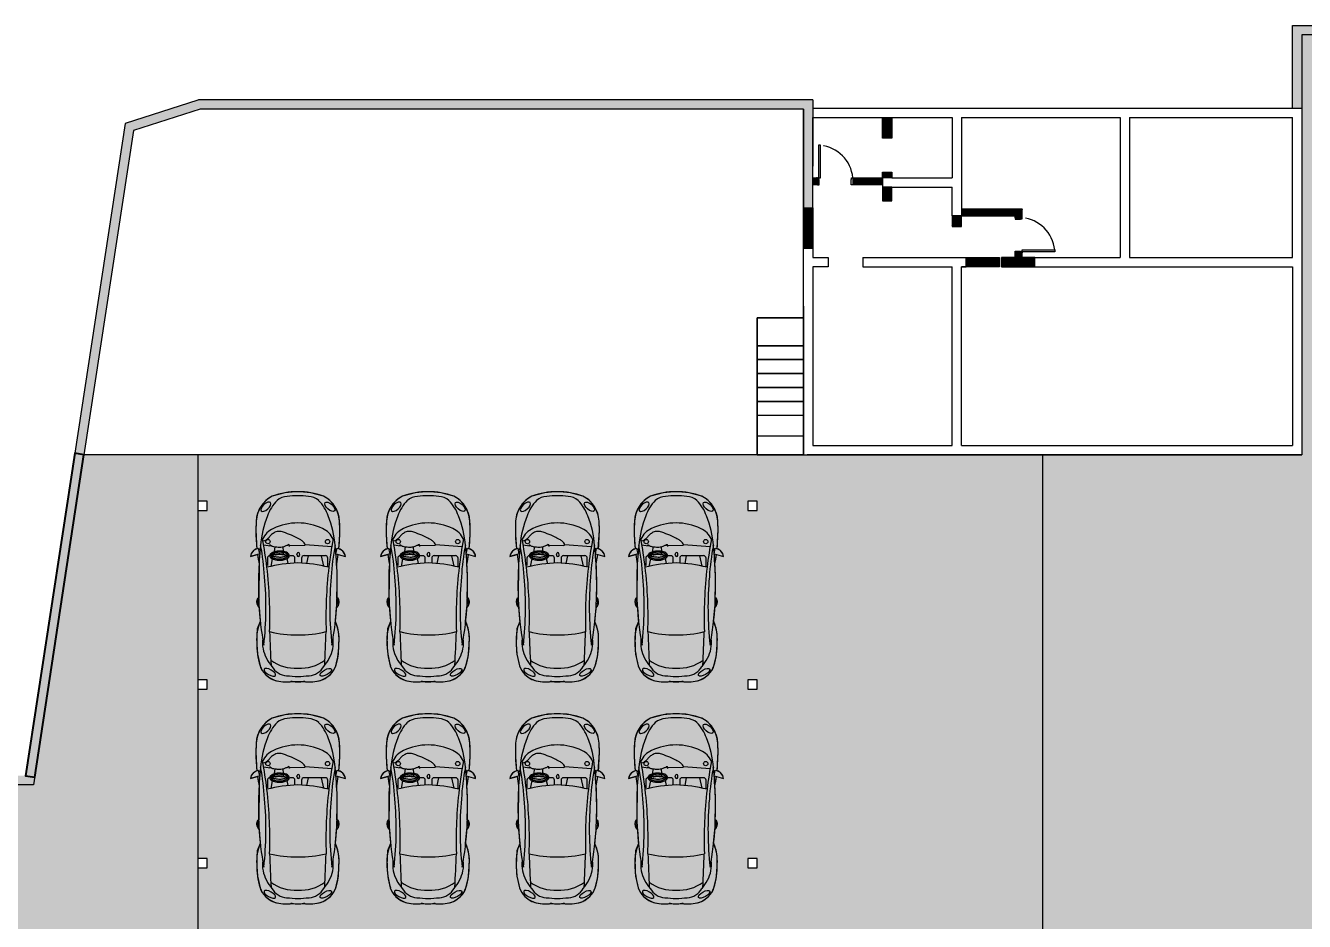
# Model space of a CAD drawing. Header units: metres. Extents: x 1186 to 11427, y -5173 to 11421.
# Drawn here: x 1435.03 to 1462.58, y 1564.43 to 1583.73 of the extents above; entities that cross this region are included whole.
import ezdxf

# ---------------------------------------------------------------- set-up
doc = ezdxf.new("R2010")
doc.units = ezdxf.units.M
doc.header["$LTSCALE"] = 8
doc.linetypes.add('DASHED2', pattern=[0.375, 0.25, -0.125])
doc.linetypes.add('HIDDEN2', pattern=[0.1875, 0.125, -0.0625])
doc.layers.get('0').update_dxf_attribs({"lineweight": 5})
for name, color, linetype in [('AL_MOBILIARIO', 8, 'Continuous'), ('ARQ-CONSTRUIR', 160, 'Continuous'), ('ARQ-DEMOLIR', 50, 'DASHED2'), ('ARQ-ELEV6', 1, 'Continuous'), ('ARQ-PAR', 5, 'Continuous'), ('ARQ-PIS', 1, 'Continuous'), ('ARQ-POR', 7, 'Continuous')]:
    doc.layers.add(name, color=color, linetype=linetype)
doc.layers.add('KIRYA - PAREDE', color=7, linetype='Continuous', lineweight=40)
pattern_1 = [(135, (-3129.61768, 357.834823), (-0.007633217703, -0.007633217703), [])]

# ---------------------------------------------------------------- blocks, each defined once
blk = doc.blocks.new('car5p')
at = {"layer": 'AL_MOBILIARIO'}
for p, q in [((51.743, -35.252), (51.656, -35.321)), ((51.844, -35.205), (51.743, -35.252)), ((52.093, -35.149), (51.844, -35.205)), ((52.302, -35.134), (52.093, -35.149)), ((52.503, -35.136), (52.302, -35.134)), ((52.636, -35.145), (52.503, -35.136)), ((52.795, -35.211), (52.636, -35.145)), ((53.102, -35.186), (52.795, -35.211)), ((53.177, -35.137), (53.102, -35.186)), ((53.217, -35.131), (53.177, -35.137)), ((53.177, -35.137), (53.177, -35.137)), ((53.273, -35.141), (53.217, -35.131)), ((53.295, -35.153), (53.273, -35.141)), ((53.304, -35.176), (53.295, -35.153)), ((54.039, -35.185), (53.304, -35.176)), ((54.239, -35.153), (54.039, -35.185)), ((54.261, -35.015), (54.196, -34.997)), ((54.196, -34.997), (54.239, -35.153)), ((54.253, -35.2), (54.196, -34.997)), ((54.253, -35.2), (54.367, -35.175)), ((54.315, -35.054), (54.261, -35.015)), ((54.352, -35.11), (54.315, -35.054)), ((54.351, -35.179), (54.367, -35.211)), ((54.361, -35.138), (54.352, -35.11)), ((54.659, -35.118), (54.361, -35.138)), ((54.774, -35.117), (54.659, -35.118)), ((54.958, -35.121), (54.774, -35.117)), ((55.092, -35.143), (54.958, -35.121)), ((55.217, -35.19), (55.092, -35.143)), ((55.331, -35.263), (55.217, -35.19)), ((51.528, -35.533), (51.505, -35.65)), ((51.582, -35.415), (51.528, -35.533)), ((51.656, -35.321), (51.582, -35.415)), ((54.149, -35.47), (53.984, -35.436)), ((54.206, -35.482), (54.176, -35.476)), ((54.232, -35.529), (54.215, -35.442)), ((54.244, -35.528), (54.227, -35.441)), ((54.242, -35.515), (54.276, -35.518)), ((54.303, -35.52), (54.409, -35.529)), ((54.418, -35.421), (54.44, -35.285)), ((55.431, -35.368), (55.331, -35.263)), ((55.499, -35.47), (55.431, -35.368)), ((55.572, -35.741), (55.499, -35.47)), ((51.505, -35.65), (51.493, -35.833)), ((54.154, -35.782), (54.045, -35.806)), ((54.215, -35.768), (54.182, -35.776)), ((54.239, -35.702), (54.215, -35.81)), ((54.251, -35.701), (54.227, -35.809)), ((54.248, -35.713), (54.282, -35.711)), ((54.308, -35.71), (54.407, -35.705)), ((55.591, -35.975), (55.572, -35.741)), ((51.493, -35.833), (51.504, -35.866)), ((51.504, -35.866), (51.5, -36.02)), ((51.5, -36.02), (51.505, -36.173)), ((54.231, -35.999), (54.262, -36.005)), ((54.231, -36.06), (54.262, -36.054)), ((54.433, -36.162), (54.425, -35.85)), ((55.572, -36.3), (55.591, -36.065)), ((55.591, -36.065), (55.591, -35.975)), ((51.505, -36.173), (51.494, -36.205)), ((51.494, -36.205), (51.504, -36.387)), ((54.213, -36.24), (54.048, -36.205)), ((54.161, -36.099), (54.055, -36.099)), ((54.215, -36.61), (54.215, -36.153)), ((54.409, -36.751), (54.45, -36.177)), ((55.5, -36.571), (55.572, -36.3)), ((51.504, -36.387), (51.528, -36.511)), ((51.528, -36.511), (51.55, -36.567)), ((51.55, -36.567), (51.58, -36.622)), ((51.58, -36.622), (51.656, -36.72)), ((54.215, -36.524), (53.991, -36.574)), ((55.423, -36.689), (55.5, -36.571)), ((51.656, -36.72), (51.743, -36.789)), ((51.743, -36.789), (51.844, -36.835)), ((51.844, -36.835), (52.009, -36.878)), ((52.009, -36.878), (52.093, -36.892)), ((52.093, -36.892), (52.302, -36.906)), ((52.302, -36.906), (52.421, -36.908)), ((52.421, -36.908), (52.504, -36.905)), ((52.504, -36.905), (52.577, -36.895)), ((52.577, -36.895), (52.653, -36.88)), ((52.653, -36.88), (52.798, -36.828)), ((52.798, -36.828), (53.092, -36.852)), ((53.092, -36.852), (53.144, -36.892)), ((53.144, -36.892), (53.208, -36.908)), ((53.208, -36.908), (53.27, -36.9)), ((53.27, -36.9), (53.296, -36.888)), ((53.296, -36.888), (53.306, -36.861)), ((53.306, -36.861), (53.582, -36.869)), ((53.582, -36.869), (53.804, -36.866)), ((53.804, -36.866), (54.039, -36.856)), ((53.97, -36.665), (54.161, -36.665)), ((54.039, -36.856), (54.239, -36.888)), ((54.253, -36.84), (54.196, -37.043)), ((54.239, -36.888), (54.196, -37.043)), ((54.253, -36.84), (54.367, -36.865)), ((54.351, -36.862), (54.367, -36.829)), ((54.353, -36.93), (54.359, -36.902)), ((54.359, -36.902), (54.659, -36.922)), ((54.958, -36.92), (55.089, -36.899)), ((55.089, -36.899), (55.218, -36.851)), ((55.218, -36.851), (55.331, -36.78)), ((55.331, -36.78), (55.387, -36.723)), ((55.387, -36.723), (55.423, -36.689)), ((54.196, -37.043), (54.258, -37.026)), ((54.258, -37.026), (54.315, -36.987)), ((54.315, -36.987), (54.353, -36.93)), ((54.659, -36.922), (54.774, -36.924)), ((54.774, -36.924), (54.958, -36.92))]:
    blk.add_line(p, q, dxfattribs=at)
for points in [[(54.215, -35.419, 0.414214), (54.161, -35.365), (54, -35.365)], [(54.056, -35.958), (54.161, -35.958, 0.414214), (54.215, -35.903), (54.215, -35.837)]]:
    blk.add_lwpolyline(points, format="xyb", dxfattribs=at)
for points in [[(54.215, -35.465), (54.215, -35.442)], [(54.215, -35.81), (54.215, -35.768)]]:
    blk.add_lwpolyline(points, dxfattribs=at)
for centre, radius, start, end in [((51.984, -35.645), 0.461, 107.6667, 135.3654), ((52.302, -36.644), 1.509, 88.2419, 107.6667), ((52.34, -35.956), 0.699, 83.0468, 118.6215), ((53.463, -41.397), 6.222, 92.6645, 100.8935), ((52.421, -36.059), 0.927, 66.1695, 94.4524), ((53.217, -35.299), 0.167, 70.422, 137.6815), ((53.194, -35.175), 0.0208, 117.3553, 198.6953), ((53.582, -42.914), 7.743, 83.6862, 93.0174), ((53.217, -35.221), 0.072, 86.3517, 116.7819), ((53.229, -35.293), 0.144, 74.075, 92.8953), ((53.265, -35.165), 0.0111, 290.9563, 74.075), ((53.269, -35.176), 0.0346, 358.953, 82.653), ((53.485, -30.452), 4.859, 273.2586, 281.2572), ((54.774, -39.117), 4, 97.6796, 100.5813), ((54.18, -35.184), 0.187, 2.5895, 85.1642), ((54.774, -39.117), 4, 87.3617, 95.9207), ((54.287, -37.287), 2.074, 67.7656, 85.955), ((54.923, -35.769), 0.649, 27.4706, 86.8958), ((52.021, -35.688), 0.518, 134.8156, 176.2091), ((52.014, -35.801), 0.386, 118.5377, 176.7022), ((52.713, -35.972), 0.923, 144.5605, 182.9807), ((52.535, -36.313), 1.106, 118.6215, 129.6583), ((54.975, -101.77), 66.401, 92.06958, 92.69392), ((53.106, -27.987), 7.346, 263.6037, 275.1155), ((54.64, -35.944), 2.13, 165.5498, 182.063), ((52.882, -26.178), 9.239, 268.1085, 276.7269), ((52.788, -25.565), 9.859, 276.8538, 280.432), ((51.036, -36.108), 3.024, 1.6629, 14.4466), ((54.402, -35.654), 0.428, 22.2685, 66.4568), ((53.724, -36.02), 1.197, 359.966, 26.1842), ((54.802, -36.174), 0.851, 45.0395, 71.5127), ((54.158, -35.975), 1.433, 358.203, 20.657), ((53.045, -35.836), 1.552, 173.2716, 179.9906), ((66.888, -37.095), 15.317, 175.0732, 175.9774), ((55.125, -35.814), 0.368, 3.5765, 41.0654), ((54.009, -35.979), 1.496, 358.4023, 7.2064), ((51.594, -35.818), 0.102, 189.8044, 208.967), ((52.413, -35.992), 0.914, 174.1186, 181.7543), ((52.413, -36.048), 0.914, 178.2457, 185.8814), ((50.991, -35.875), 0.514, 357.37, 0.8403), ((66.888, -34.946), 15.317, 184.0226, 184.9268), ((52.713, -36.068), 0.923, 177.0193, 215.4395), ((54.64, -36.097), 2.13, 177.937, 194.4502), ((51.036, -35.932), 3.024, 345.5534, 358.3371), ((54.231, -36.03), 0.0305, 67.3801, 292.6199), ((54.262, -36.03), 0.0244, 270, 90), ((53.724, -36.021), 1.197, 333.8158, 0.034), ((54.009, -36.062), 1.496, 352.7936, 1.5977), ((54.158, -36.065), 1.433, 339.343, 1.797), ((51.594, -36.222), 0.102, 151.033, 170.1956), ((53.045, -36.205), 1.552, 180.0094, 186.7284), ((50.991, -36.165), 0.514, 359.1597, 2.63), ((52.014, -36.239), 0.386, 183.2978, 241.4623), ((54.161, -36.153), 0.0544, 0, 90), ((55.125, -36.227), 0.368, 318.9346, 356.4235), ((52.021, -36.352), 0.518, 183.7909, 225.1844), ((52.535, -35.727), 1.106, 230.3417, 241.3785), ((54.975, 29.73), 66.401, 267.30608, 267.93042), ((52.882, -45.863), 9.239, 83.2731, 91.8915), ((54.161, -36.61), 0.0544, 270, 360), ((54.402, -36.387), 0.428, 293.5432, 337.7315), ((54.923, -36.271), 0.649, 273.1042, 332.5294), ((54.802, -35.866), 0.851, 288.4873, 314.9605), ((51.984, -36.396), 0.461, 224.6346, 252.3333), ((52.302, -35.397), 1.509, 252.3333, 271.7581), ((52.34, -36.084), 0.699, 241.3785, 276.9532), ((53.106, -44.053), 7.346, 84.8845, 96.3963), ((53.463, -30.643), 6.222, 259.1065, 267.3355), ((52.421, -35.982), 0.927, 265.5476, 293.8305), ((53.217, -36.742), 0.167, 222.3185, 289.578), ((53.194, -36.865), 0.0208, 161.3047, 242.6447), ((53.582, -29.126), 7.743, 266.9826, 276.3138), ((53.217, -36.819), 0.072, 243.2181, 273.6483), ((53.229, -36.747), 0.144, 267.1047, 285.925), ((53.265, -36.875), 0.0111, 285.925, 69.0437), ((53.269, -36.865), 0.0346, 277.347, 1.047), ((53.485, -41.588), 4.859, 78.7428, 86.7414), ((52.788, -46.476), 9.859, 79.568, 83.1462), ((54.774, -32.924), 4, 259.4187, 262.3204), ((54.18, -36.857), 0.187, 274.8358, 357.4105), ((54.774, -32.924), 4, 264.0793, 272.6383), ((54.287, -34.754), 2.074, 274.045, 292.2344)]:
    blk.add_arc(centre, radius, start, end, dxfattribs=at)
at = {"layer": 'AL_MOBILIARIO', "extrusion": (0, 0, -1)}
for centre, major_axis, ratio in [((55.269, -35.331), (0.09, -0.102), 0.463754), ((51.702, -35.417), (0.067, 0.121), 0.405921)]:
    blk.add_ellipse(centre, major_axis=major_axis, ratio=ratio, dxfattribs=at)
at = {"layer": 'AL_MOBILIARIO'}
for centre in [(54.519, -35.376), (54.519, -36.659)]:
    blk.add_ellipse(centre, major_axis=(0, -0.0467), ratio=0.983266, start_param=4.712389, end_param=10.995574, dxfattribs=at)
for centre, major_axis, ratio in [((51.702, -36.623), (0.067, -0.121), 0.405921), ((55.269, -36.71), (0.09, 0.102), 0.463754)]:
    blk.add_ellipse(centre, major_axis=major_axis, ratio=ratio, dxfattribs=at)
for points, knots in [([(54.309, -35.703), (54.311, -35.689), (54.298, -35.768), (54.28, -35.79), (54.252, -35.829), (54.22, -35.839), (54.186, -35.833), (54.163, -35.794), (54.13, -35.744), (54.117, -35.673), (54.118, -35.594), (54.128, -35.521), (54.151, -35.461), (54.179, -35.425), (54.209, -35.413), (54.232, -35.418), (54.252, -35.425), (54.267, -35.448), (54.295, -35.487), (54.311, -35.573), (54.321, -35.608), (54.306, -35.717), (54.309, -35.703)], [0, 0, 0, 0, 0.03969, 0.089634, 0.13125, 0.1542862, 0.1797268, 0.2207266, 0.2680991, 0.3447665, 0.4095645, 0.4843001, 0.541515, 0.5817687, 0.6060665, 0.6262474, 0.6436722, 0.6634686, 0.6988791, 0.7758465, 0.8696394, 0.907731, 0.907731, 0.907731, 0.907731]), ([(54.282, -35.705), (54.281, -35.71), (54.28, -35.715), (54.278, -35.726), (54.276, -35.732), (54.272, -35.749), (54.27, -35.756), (54.265, -35.765), (54.263, -35.768), (54.259, -35.775), (54.257, -35.777), (54.251, -35.785), (54.246, -35.792), (54.239, -35.8), (54.236, -35.802), (54.231, -35.806), (54.229, -35.807), (54.225, -35.809), (54.223, -35.81), (54.217, -35.81), (54.213, -35.81), (54.208, -35.809), (54.207, -35.808), (54.204, -35.807), (54.202, -35.805), (54.197, -35.8), (54.194, -35.796), (54.189, -35.787), (54.185, -35.781), (54.179, -35.771), (54.176, -35.766), (54.169, -35.755), (54.166, -35.749), (54.16, -35.737), (54.157, -35.73), (54.153, -35.717), (54.152, -35.71), (54.147, -35.688), (54.146, -35.672), (54.144, -35.641), (54.144, -35.625), (54.147, -35.578), (54.151, -35.547), (54.162, -35.506), (54.167, -35.495), (54.174, -35.479), (54.177, -35.473), (54.184, -35.462), (54.188, -35.457), (54.194, -35.45), (54.198, -35.448), (54.204, -35.444), (54.208, -35.442), (54.212, -35.442), (54.213, -35.442), (54.217, -35.442), (54.219, -35.442), (54.224, -35.444), (54.227, -35.444), (54.232, -35.446), (54.233, -35.447), (54.234, -35.448), (54.234, -35.448), (54.235, -35.448), (54.236, -35.449), (54.238, -35.452), (54.24, -35.454), (54.244, -35.46), (54.246, -35.462), (54.249, -35.467), (54.251, -35.47), (54.255, -35.477), (54.258, -35.481), (54.263, -35.49), (54.265, -35.495), (54.269, -35.505), (54.27, -35.511), (54.275, -35.527), (54.278, -35.539), (54.282, -35.557), (54.283, -35.563), (54.285, -35.575), (54.286, -35.58), (54.289, -35.594), (54.29, -35.603), (54.29, -35.622), (54.289, -35.629), (54.288, -35.642), (54.288, -35.648), (54.286, -35.669), (54.283, -35.688), (54.282, -35.699), (54.282, -35.701), (54.282, -35.703), (54.282, -35.704), (54.282, -35.705), (54.282, -35.705), (54.282, -35.705)], [0.497033, 0.497033, 0.497033, 0.497033, 0.723444, 0.723444, 0.974636, 0.974636, 1.50964, 1.50964, 2.044645, 2.044645, 2.271061, 2.271061, 2.862376, 2.862376, 3.217654, 3.217654, 3.537253, 3.537253, 3.856852, 3.856852, 4.368613, 4.368613, 4.584627, 4.584627, 4.99269, 4.99269, 5.400753, 5.400753, 5.808816, 5.808816, 6.216879, 6.216879, 6.778716, 6.778716, 7.350371, 7.350371, 7.922025, 7.922025, 9.065335, 9.065335, 10.208644, 10.208644, 12.495263, 12.495263, 13.409896, 13.409896, 13.929088, 13.929088, 14.44828, 14.44828, 14.909885, 14.909885, 15.371489, 15.371489, 15.62524, 15.62524, 15.87899, 15.87899, 16.120875, 16.120875, 16.36276, 16.36276, 16.51635, 16.51635, 16.669941, 16.669941, 16.921521, 16.921521, 17.136676, 17.136676, 17.351831, 17.351831, 17.782142, 17.782142, 18.204974, 18.204974, 18.627807, 18.627807, 19.473473, 19.473473, 19.978923, 19.978923, 20.484372, 20.484372, 21.475119, 21.475119, 21.859144, 21.859144, 22.162884, 22.162884, 22.770362, 22.770362, 22.900493, 22.900493, 22.951221, 22.951221, 22.964298, 22.964298, 22.964298, 22.964298]), ([(54.221, -35.782), (54.22, -35.779), (54.218, -35.777), (54.213, -35.769), (54.21, -35.764), (54.203, -35.753), (54.2, -35.747), (54.194, -35.735), (54.192, -35.728), (54.188, -35.715), (54.186, -35.707), (54.182, -35.685), (54.18, -35.67), (54.178, -35.638), (54.179, -35.623), (54.181, -35.576), (54.185, -35.545), (54.197, -35.504), (54.201, -35.493), (54.209, -35.477), (54.212, -35.471), (54.216, -35.463), (54.218, -35.462), (54.219, -35.46)], [5.596292, 5.596292, 5.596292, 5.596292, 5.808816, 5.808816, 6.216879, 6.216879, 6.778716, 6.778716, 7.350371, 7.350371, 7.922025, 7.922025, 9.065335, 9.065335, 10.208644, 10.208644, 12.495263, 12.495263, 13.409896, 13.409896, 13.929088, 13.929088, 14.118229, 14.118229, 14.118229, 14.118229]), ([(54.232, -35.529), (54.234, -35.536), (54.236, -35.543), (54.239, -35.557), (54.24, -35.563), (54.242, -35.575), (54.244, -35.58), (54.246, -35.594), (54.247, -35.603), (54.247, -35.622), (54.246, -35.629), (54.245, -35.642), (54.245, -35.648), (54.243, -35.669), (54.241, -35.688), (54.239, -35.699), (54.239, -35.7), (54.239, -35.702)], [18.939067, 18.939067, 18.939067, 18.939067, 19.473473, 19.473473, 19.978923, 19.978923, 20.484372, 20.484372, 21.475119, 21.475119, 21.859144, 21.859144, 22.162884, 22.162884, 22.770362, 22.770362, 22.871566, 22.871566, 22.871566, 22.871566]), ([(54.244, -35.528), (54.246, -35.535), (54.248, -35.542), (54.251, -35.556), (54.252, -35.562), (54.254, -35.574), (54.256, -35.579), (54.258, -35.593), (54.259, -35.602), (54.259, -35.621), (54.258, -35.628), (54.257, -35.641), (54.257, -35.647), (54.255, -35.668), (54.253, -35.687), (54.251, -35.698), (54.251, -35.699), (54.251, -35.701)], [18.939067, 18.939067, 18.939067, 18.939067, 19.473473, 19.473473, 19.978923, 19.978923, 20.484372, 20.484372, 21.475119, 21.475119, 21.859144, 21.859144, 22.162884, 22.162884, 22.770362, 22.770362, 22.871566, 22.871566, 22.871566, 22.871566]), ([(54.418, -35.421), (54.423, -35.419), (54.429, -35.413), (54.447, -35.409), (54.448, -35.419), (54.447, -35.426), (54.44, -35.434), (54.429, -35.443), (54.42, -35.465), (54.408, -35.507), (54.4, -35.581), (54.4, -35.658), (54.413, -35.731), (54.436, -35.775), (54.445, -35.811), (54.463, -35.819), (54.457, -35.825), (54.45, -35.828), (54.441, -35.827), (54.433, -35.83), (54.42, -35.827), (54.425, -35.843), (54.425, -35.85)], [0, 0, 0, 0, 0.0138597, 0.0278304, 0.0329137, 0.0379971, 0.0465756, 0.0592704, 0.0762214, 0.1105991, 0.1789801, 0.2766959, 0.3173629, 0.3800771, 0.4110544, 0.4160421, 0.4210284, 0.4277212, 0.4387433, 0.4448131, 0.4508005, 0.4694463, 0.4694463, 0.4694463, 0.4694463]), ([(54.433, -36.162), (54.436, -36.169), (54.458, -36.187), (54.506, -36.15), (54.545, -36.103), (54.591, -36.023), (54.646, -35.909), (54.695, -35.783), (54.74, -35.667), (54.741, -35.569), (54.7, -35.488), (54.648, -35.426), (54.592, -35.387), (54.559, -35.347), (54.543, -35.32), (54.528, -35.269)], [0, 0, 0, 0, 0.527288, 1.647451, 3.487558, 5.099073, 7.968657, 12.238313, 14.475187, 16.613757, 18.744202, 20.639343, 22.223389, 23.452731, 24.286529, 24.286529, 24.286529, 24.286529])]:
    blk.add_open_spline(points, degree=3, knots=knots, dxfattribs=at)

msp = doc.modelspace()

# ---------------------------------------------------------------- hatches: boundary and pattern name
at = {"true_color": 0x939598}
h = msp.add_hatch(color=252, dxfattribs=at)
h.dxf.hatch_style = 1
h.paths.add_polyline_path([(1486.201, 1583.734), (1462.318, 1583.734), (1462.318, 1581.954), (1462.518, 1581.954), (1462.518, 1583.534), (1486.138, 1583.534), (1495.931, 1576.696), (1500.02, 1572.532), (1503.235, 1568.133), (1503.435, 1568.198), (1500.173, 1572.661), (1496.061, 1576.85)])
at = {"true_color": 0xcd6928}
h = msp.add_hatch(dxfattribs=at)
h.set_pattern_fill('DOTS', color=32, scale=0.13)
h.set_pattern_definition([(0, (-3129.61768, 357.83482), (0.1031875, 0.206375), [0, -0.206375])])
h.paths.add_polyline_path([(1456.938, 1546.384), (1438.738, 1546.384), (1438.738, 1574.484), (1436.288, 1574.484), (1435.202, 1567.367), (1409.602, 1567.367), (1409.602, 1530.667), (1409.968, 1528.19), (1410.957, 1525.195), (1412.306, 1522.783), (1443.435, 1522.783), (1443.435, 1524.403), (1443.435, 1525.153), (1443.435, 1525.803), (1443.435, 1527.253), (1443.435, 1527.503), (1443.685, 1527.503), (1445.885, 1527.503), (1448.585, 1527.503), (1451.135, 1527.503), (1453.235, 1527.503), (1453.485, 1527.503), (1453.485, 1527.253), (1453.485, 1526.103), (1453.485, 1525.903), (1453.485, 1525.163), (1453.485, 1524.483), (1453.485, 1522.783), (1455.235, 1522.783), (1458.885, 1522.783), (1503.235, 1522.783), (1503.235, 1568.133), (1500.02, 1572.532), (1495.931, 1576.696), (1486.138, 1583.534), (1462.518, 1583.534), (1462.518, 1574.484), (1456.938, 1574.484)])
h.paths.add_polyline_path([(1494.635, 1546.983), (1494.635, 1529.983), (1462.635, 1529.983), (1462.635, 1546.983)], flags=16)
h.paths.add_polyline_path([(1453.485, 1544.634, -1), (1450.985, 1544.634, -1)], flags=16)
h.paths.add_polyline_path([(1453.135, 1544.634, -1), (1451.335, 1544.634, -1)], flags=0)
h.paths.add_polyline_path([(1453.485, 1538.183, -1), (1450.985, 1538.183, -1)], flags=16)
h.paths.add_polyline_path([(1453.135, 1538.183, -1), (1451.335, 1538.183, -1)], flags=0)
h.paths.add_polyline_path([(1453.485, 1531.731, -1), (1450.985, 1531.731, -1)], flags=16)
h.paths.add_polyline_path([(1453.135, 1531.731, -1), (1451.335, 1531.731, -1)], flags=0)
h.paths.add_polyline_path([(1428.006, 1559.583), (1428.006, 1533.583), (1417.006, 1533.583), (1417.006, 1559.583)], flags=16)
h.paths.add_polyline_path([(1427.506, 1559.083), (1427.506, 1534.083), (1417.506, 1534.083), (1417.506, 1559.083)], flags=0)
at = {"true_color": 0x939598}
h = msp.add_hatch(color=252, dxfattribs=at)
h.dxf.hatch_style = 1
h.paths.add_polyline_path([(1437.354, 1581.474), (1438.788, 1581.934), (1451.788, 1581.934), (1451.788, 1579.804), (1451.988, 1579.804), (1451.988, 1581.754), (1451.988, 1582.134), (1451.788, 1582.134), (1438.771, 1582.134, 0.077867), (1438.743, 1582.13), (1437.175, 1581.626), (1436.09, 1574.515), (1435.03, 1567.567), (1409.602, 1567.567), (1409.602, 1567.367), (1435.202, 1567.367), (1436.288, 1574.484)])
at = {"true_color": 0xc7c8ca}
h = msp.add_hatch(color=9, dxfattribs=at)
h.dxf.hatch_style = 1
h.paths.add_polyline_path([(1456.938, 1546.384), (1456.938, 1574.484), (1451.788, 1574.484), (1438.738, 1574.484), (1438.738, 1573.484), (1438.938, 1573.484), (1438.938, 1573.284), (1438.738, 1573.284), (1438.738, 1569.634), (1438.938, 1569.634), (1438.938, 1569.434), (1438.738, 1569.434), (1438.738, 1565.784), (1438.938, 1565.784), (1438.938, 1565.584), (1438.738, 1565.584), (1438.738, 1561.934), (1438.938, 1561.934), (1438.938, 1561.734), (1438.738, 1561.734), (1438.738, 1558.084), (1438.938, 1558.084), (1438.938, 1557.884), (1438.738, 1557.884), (1438.738, 1554.284), (1438.938, 1554.284), (1438.938, 1554.084), (1438.738, 1554.084), (1438.738, 1546.384)])
h.paths.add_polyline_path([(1450.588, 1554.084), (1450.588, 1554.284), (1450.788, 1554.284), (1450.788, 1554.084)], flags=16)
h.paths.add_polyline_path([(1450.588, 1557.884), (1450.588, 1558.084), (1450.788, 1558.084), (1450.788, 1557.884)], flags=16)
h.paths.add_polyline_path([(1450.588, 1561.734), (1450.588, 1561.934), (1450.788, 1561.934), (1450.788, 1561.734)], flags=16)
h.paths.add_polyline_path([(1450.588, 1565.584), (1450.588, 1565.784), (1450.788, 1565.784), (1450.788, 1565.584)], flags=16)
h.paths.add_polyline_path([(1450.588, 1569.434), (1450.588, 1569.634), (1450.788, 1569.634), (1450.788, 1569.434)], flags=16)
h.paths.add_polyline_path([(1450.588, 1573.284), (1450.588, 1573.484), (1450.788, 1573.484), (1450.788, 1573.284)], flags=16)
at = {"layer": 'ARQ-CONSTRUIR'}
h = msp.add_hatch(dxfattribs=at)
h.set_pattern_fill('LINE', color=2, scale=0.0034, angle=135)
h.paths.add_polyline_path([(1453.688, 1581.754), (1453.488, 1581.754), (1453.488, 1581.304), (1453.688, 1581.304)])
h.paths.add_polyline_path([(1453.688, 1580.254), (1453.488, 1580.254), (1453.488, 1579.954), (1453.688, 1579.954)])
h.paths.add_polyline_path([(1453.688, 1580.574), (1453.488, 1580.574), (1453.488, 1580.454), (1453.688, 1580.454)])
h.paths.add_polyline_path([(1455.188, 1579.634), (1454.988, 1579.634), (1454.988, 1579.404), (1455.188, 1579.404)])
h.paths.add_polyline_path([(1456.008, 1578.734), (1455.288, 1578.734), (1455.288, 1578.534), (1456.008, 1578.534)])
at = {"layer": 'ARQ-CONSTRUIR', "true_color": 0xed1f24}
h = msp.add_hatch(dxfattribs=at)
h.set_pattern_fill('LINE', color=240, scale=0.0034, angle=135)
h.set_pattern_definition(pattern_1)
h.paths.add_polyline_path([(1452.088, 1580.454), (1451.988, 1580.454), (1451.988, 1580.304), (1452.088, 1580.304)])
h.paths.add_polyline_path([(1453.488, 1580.454), (1452.848, 1580.454), (1452.848, 1580.304), (1453.488, 1580.304)])
h = msp.add_hatch(dxfattribs=at)
h.set_pattern_fill('LINE', color=240, scale=0.0034, angle=135)
h.set_pattern_definition(pattern_1)
h.paths.add_polyline_path([(1451.988, 1579.804), (1451.788, 1579.804), (1451.788, 1578.934), (1451.988, 1578.934)])
h = msp.add_hatch(dxfattribs=at)
h.set_pattern_fill('LINE', color=240, scale=0.0034, angle=135)
h.set_pattern_definition(pattern_1)
h.paths.add_polyline_path([(1456.498, 1579.784), (1455.188, 1579.784), (1455.188, 1579.634), (1456.348, 1579.634), (1456.348, 1579.594), (1456.498, 1579.594)])
h = msp.add_hatch(dxfattribs=at)
h.set_pattern_fill('LINE', color=240, scale=0.0034, angle=135)
h.set_pattern_definition(pattern_1)
h.paths.add_polyline_path([(1456.768, 1578.734), (1456.498, 1578.734), (1456.498, 1578.834), (1456.348, 1578.834), (1456.348, 1578.734), (1456.048, 1578.734), (1456.048, 1578.534), (1456.768, 1578.534)])

# ---------------------------------------------------------------- linework, layer by layer
for p, q in [((1455.288, 1578.534), (1455.288, 1578.734)), ((1456.498, 1578.834), (1456.348, 1578.834))]:
    msp.add_line(p, q)
at = {"layer": 'ARQ-DEMOLIR'}
msp.add_line((1453.488, 1580.574), (1453.488, 1580.254), dxfattribs=at)
for points in [[(1453.488, 1581.754), (1453.688, 1581.754), (1453.688, 1581.304), (1453.488, 1581.304)], [(1453.488, 1580.574), (1453.688, 1580.574), (1453.688, 1580.454), (1453.488, 1580.454)], [(1453.688, 1580.254), (1453.488, 1580.254), (1453.488, 1579.954), (1453.688, 1579.954)], [(1454.988, 1579.404), (1455.188, 1579.404), (1455.188, 1579.634), (1454.988, 1579.634)], [(1455.288, 1578.734), (1456.008, 1578.734), (1456.008, 1578.534), (1455.288, 1578.534)]]:
    msp.add_lwpolyline(points, close=True, dxfattribs=at)
at = {"layer": 'ARQ-ELEV6'}
msp.add_line((1451.788, 1574.484), (1436.288, 1574.484), dxfattribs=at)
at = {"layer": 'ARQ-PAR'}
for p, q in [((1462.318, 1581.954), (1462.318, 1583.734)), ((1486.138, 1583.534), (1462.518, 1583.534)), ((1462.518, 1583.534), (1462.518, 1574.484)), ((1438.743, 1582.13), (1437.175, 1581.626)), ((1451.988, 1582.134), (1438.771, 1582.134)), ((1451.988, 1582.134), (1451.988, 1580.704)), ((1438.788, 1581.934), (1437.354, 1581.474)), ((1451.788, 1581.934), (1438.788, 1581.934)), ((1451.788, 1581.934), (1451.788, 1579.804)), ((1451.788, 1579.804), (1451.788, 1581.934)), ((1451.988, 1581.954), (1462.518, 1581.954)), ((1451.988, 1579.804), (1451.988, 1581.754)), ((1451.988, 1581.754), (1453.488, 1581.754)), ((1453.688, 1581.754), (1454.988, 1581.754)), ((1454.988, 1581.754), (1454.988, 1580.454)), ((1455.188, 1581.754), (1455.188, 1579.634)), ((1455.188, 1581.754), (1458.608, 1581.754)), ((1458.608, 1581.754), (1458.608, 1578.734)), ((1458.808, 1581.754), (1462.318, 1581.754)), ((1458.808, 1581.754), (1458.808, 1578.734)), ((1462.318, 1578.734), (1462.318, 1581.754)), ((1437.175, 1581.626), (1436.09, 1574.515)), ((1437.354, 1581.474), (1436.288, 1574.484)), ((1452.088, 1580.304), (1452.088, 1580.444)), ((1453.688, 1580.454), (1454.988, 1580.454)), ((1453.688, 1580.254), (1454.988, 1580.254)), ((1454.988, 1579.634), (1454.988, 1580.254)), ((1451.788, 1579.804), (1451.988, 1579.804)), ((1455.188, 1579.784), (1456.498, 1579.784)), ((1456.498, 1579.594), (1456.498, 1579.784)), ((1455.188, 1579.634), (1456.348, 1579.634)), ((1456.348, 1579.594), (1456.348, 1579.634)), ((1456.348, 1579.594), (1456.498, 1579.594)), ((1451.788, 1574.484), (1451.788, 1578.934)), ((1451.788, 1578.934), (1451.988, 1578.934)), ((1451.988, 1578.934), (1451.988, 1578.734)), ((1451.988, 1578.734), (1452.318, 1578.734)), ((1452.318, 1578.734), (1452.318, 1578.534)), ((1453.068, 1578.734), (1453.068, 1578.534)), ((1453.068, 1578.734), (1454.988, 1578.734)), ((1454.988, 1578.734), (1455.188, 1578.734)), ((1455.188, 1578.734), (1455.288, 1578.734)), ((1456.008, 1578.734), (1456.008, 1578.534)), ((1456.348, 1578.734), (1456.348, 1578.834)), ((1456.348, 1578.734), (1456.348, 1578.834)), ((1456.348, 1578.834), (1456.498, 1578.834)), ((1456.348, 1578.834), (1456.498, 1578.834)), ((1456.498, 1578.734), (1456.498, 1578.834)), ((1456.768, 1578.534), (1456.768, 1578.734)), ((1456.768, 1578.734), (1458.608, 1578.734)), ((1458.808, 1578.734), (1462.318, 1578.734)), ((1452.318, 1578.534), (1451.988, 1578.534)), ((1451.988, 1578.534), (1451.988, 1574.684)), ((1453.068, 1578.534), (1454.988, 1578.534)), ((1454.988, 1574.684), (1454.988, 1578.534)), ((1455.188, 1574.684), (1455.188, 1578.534)), ((1455.288, 1578.534), (1455.188, 1578.534)), ((1455.188, 1578.534), (1455.288, 1578.534)), ((1456.768, 1578.534), (1462.318, 1578.534)), ((1462.318, 1578.534), (1462.318, 1574.684)), ((1451.788, 1577.684), (1451.788, 1574.484)), ((1462.518, 1577.484), (1462.518, 1574.484)), ((1451.988, 1574.684), (1454.988, 1574.684)), ((1455.188, 1574.684), (1462.318, 1574.684)), ((1436.09, 1574.515), (1435.03, 1567.567)), ((1436.288, 1574.484), (1435.202, 1567.367)), ((1451.788, 1574.484), (1462.518, 1574.484)), ((1462.518, 1574.484), (1451.868, 1574.484)), ((1451.868, 1574.484), (1458.018, 1574.484)), ((1435.202, 1567.367), (1409.602, 1567.367))]:
    msp.add_line(p, q, dxfattribs=at)
for points in [[(1462.318, 1583.734), (1486.201, 1583.734), (1496.061, 1576.85), (1500.173, 1572.661), (1503.435, 1568.198), (1503.435, 1522.583)], [(1452.123, 1580.304), (1451.988, 1580.304), (1451.988, 1580.454), (1452.153, 1580.454)], [(1452.823, 1580.454), (1453.488, 1580.454), (1453.488, 1580.304), (1452.813, 1580.304)], [(1456.348, 1578.734), (1456.048, 1578.734), (1456.048, 1578.534), (1456.768, 1578.534), (1456.768, 1578.734), (1456.498, 1578.734)]]:
    msp.add_lwpolyline(points, dxfattribs=at)
for points in [[(1451.788, 1579.804), (1451.988, 1579.804), (1451.988, 1578.934), (1451.788, 1578.934)], [(1438.738, 1573.284), (1438.938, 1573.284), (1438.938, 1573.484), (1438.738, 1573.484)], [(1450.588, 1573.284), (1450.788, 1573.284), (1450.788, 1573.484), (1450.588, 1573.484)], [(1438.738, 1569.434), (1438.938, 1569.434), (1438.938, 1569.634), (1438.738, 1569.634)], [(1450.588, 1569.434), (1450.788, 1569.434), (1450.788, 1569.634), (1450.588, 1569.634)], [(1438.738, 1565.584), (1438.938, 1565.584), (1438.938, 1565.784), (1438.738, 1565.784)], [(1450.588, 1565.584), (1450.788, 1565.584), (1450.788, 1565.784), (1450.588, 1565.784)]]:
    msp.add_lwpolyline(points, close=True, dxfattribs=at)
msp.add_arc((1438.771, 1582.044), 0.09, 90, 107.8099, dxfattribs=at)
at = {"layer": 'ARQ-PIS'}
for p, q in [((1450.788, 1574.484), (1450.788, 1577.434)), ((1450.788, 1577.434), (1451.788, 1577.434)), ((1438.738, 1574.484), (1438.738, 1546.384)), ((1456.938, 1546.384), (1456.938, 1574.484))]:
    msp.add_line(p, q, dxfattribs=at)
for points in [[(1451.788, 1577.434), (1450.788, 1577.434), (1450.788, 1574.484), (1451.788, 1574.484)], [(1450.788, 1576.834), (1451.788, 1576.834), (1451.788, 1577.434), (1450.788, 1577.434)], [(1450.788, 1577.434), (1451.788, 1577.434), (1451.788, 1574.887), (1450.788, 1574.887)], [(1450.788, 1576.534), (1451.788, 1576.534), (1451.788, 1576.834), (1450.788, 1576.834)], [(1450.788, 1576.234), (1451.788, 1576.234), (1451.788, 1576.534), (1450.788, 1576.534)], [(1450.788, 1575.934), (1451.788, 1575.934), (1451.788, 1576.234), (1450.788, 1576.234)], [(1450.788, 1575.634), (1451.788, 1575.634), (1451.788, 1575.934), (1450.788, 1575.934)], [(1450.788, 1575.334), (1451.788, 1575.334), (1451.788, 1575.634), (1450.788, 1575.634)]]:
    msp.add_lwpolyline(points, close=True, dxfattribs=at)
at = {"layer": 'ARQ-POR'}
for points in [[(1452.153, 1581.154), (1452.113, 1581.154), (1452.113, 1580.454), (1452.153, 1580.454)], [(1457.198, 1578.899), (1457.198, 1578.859), (1456.498, 1578.859), (1456.498, 1578.899)]]:
    msp.add_lwpolyline(points, close=True, dxfattribs=at)
for points in [[(1452.123, 1580.304), (1452.123, 1580.304), (1452.123, 1580.419), (1452.113, 1580.419), (1452.113, 1580.454), (1452.103, 1580.454), (1452.088, 1580.454), (1452.088, 1580.304), (1452.123, 1580.304)], [(1452.813, 1580.304), (1452.813, 1580.304), (1452.813, 1580.418), (1452.823, 1580.418), (1452.823, 1580.454), (1452.833, 1580.454), (1452.848, 1580.454), (1452.848, 1580.304), (1452.813, 1580.304)], [(1456.348, 1579.559), (1456.348, 1579.559), (1456.462, 1579.559), (1456.462, 1579.569), (1456.498, 1579.569), (1456.498, 1579.579), (1456.498, 1579.594), (1456.348, 1579.594), (1456.348, 1579.559)], [(1456.348, 1578.869), (1456.348, 1578.869), (1456.462, 1578.869), (1456.462, 1578.859), (1456.498, 1578.859), (1456.498, 1578.849), (1456.498, 1578.834), (1456.348, 1578.834), (1456.348, 1578.869)]]:
    msp.add_lwpolyline(points, dxfattribs=at)
at = {"layer": 'ARQ-POR', "color": 252, "linetype": 'HIDDEN2'}
for centre, start, end in [((1452.072, 1580.379), 5.5739, 84.0295), ((1456.422, 1578.818), 5.9705, 84.4261)]:
    msp.add_arc(centre, 0.78, start, end, dxfattribs=at)
at = {"layer": 'KIRYA - PAREDE', "color": 1}
msp.add_lwpolyline([(1436.288, 1574.484), (1436.09, 1574.515), (1435.03, 1567.567), (1435.228, 1567.537), (1436.288, 1574.484)], dxfattribs=at)

# ---------------------------------------------------------------- block references
at = {"layer": 'AL_MOBILIARIO', "rotation": 90}
for p in [(1404.875, 1518.094), (1407.681, 1518.094), (1410.465, 1518.094), (1413.022, 1518.094), (1404.875, 1513.309), (1407.681, 1513.309), (1410.465, 1513.309), (1413.022, 1513.309)]:
    msp.add_blockref('car5p', p, dxfattribs=at)

doc.saveas('drawing.dxf')
